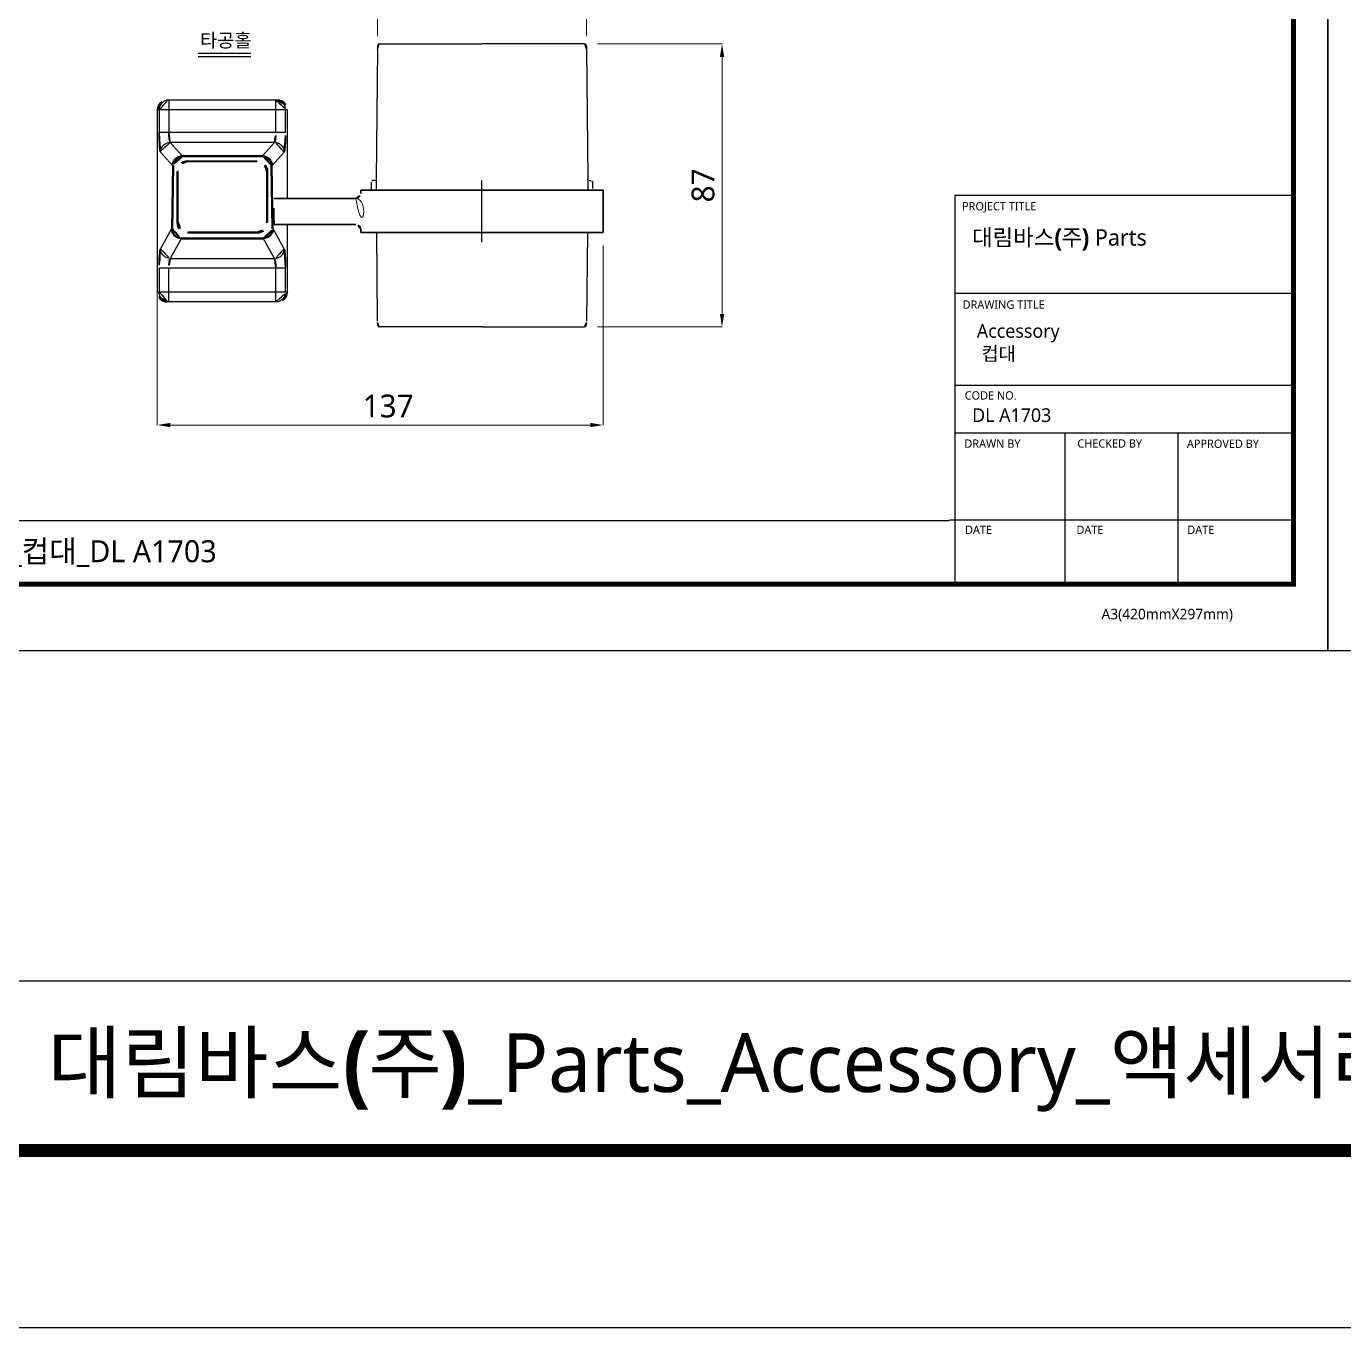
# Model space of a CAD drawing. Extents: x 16296675745 to 16296677481, y -37409619395 to -37409618123.
# Drawn here: x 16296676078 to 16296676482.7, y -37409619395.2 to -37409618995.3 of the extents above; entities that cross this region are included whole.
import ezdxf

# ---------------------------------------------------------------- set-up
doc = ezdxf.new("R2010")
doc.units = 0
doc.header["$LTSCALE"] = 10
doc.header["$MEASUREMENT"] = 0
doc.header["$PDMODE"] = 3
doc.header["$PDSIZE"] = -10
doc.linetypes.add('CENTER', pattern=[2, 1.25, -0.25, 0.25, -0.25])
doc.layers.get('0').update_dxf_attribs({"linetype": 'CONTINUOUS'})
doc.layers.get('DEFPOINTS').update_dxf_attribs({"linetype": 'CONTINUOUS'})
doc.layers.add('02___PRT_ALL_AXES', color=7, linetype='CONTINUOUS')
doc.layers.add('中心线', color=1, linetype='CENTER')
doc.layers.add('标尺线', color=82, linetype='CONTINUOUS', lineweight=18)
doc.layers.add('粗实线', color=7, linetype='CONTINUOUS', lineweight=35)
doc.styles.add('Daelim Dimension', font='')
doc.styles.get('Daelim Dimension').set_extended_font_data('NanumGothic')
doc.dimstyles.new('DEFAULT', dxfattribs={"dimscale": 2, "dimtxt": 2, "dimasz": 2, "dimexe": 0, "dimexo": 2, "dimgap": 1, "dimtad": 1, "dimdec": 1, "dimzin": 9, "dimdsep": 46, "dimtxsty": 'Daelim Dimension', "dimcen": 0.5, "dimclrd": 252, "dimclre": 252, "dimclrt": 3, "dimadec": 1, "dimazin": 0, "dimtfac": 1, "dimtdec": 1, "dimtix": 1, "dimtmove": 0, "dimatfit": 3, "dimfxl": 1, "dimtolj": 1, "dimtzin": 1, "dimlwd": 9, "dimlwe": 9, "dimarcsym": 0})

# ---------------------------------------------------------------- blocks, each defined once
blk = doc.blocks.new('*D13')
at = {"layer": 'DEFPOINTS', "color": 0, "transparency": 16777216}
for p in [(16296676118.21514, -37409619059.20029), (16296676255.21514, -37409619058.70096), (16296676118.21514, -37409619117.85395)]:
    blk.add_point(p, dxfattribs=at)
at = {"layer": '标尺线', "color": 5, "lineweight": 9, "transparency": 16777216}
for p, q in [((16296676118.21514, -37409619063.20029), (16296676118.21514, -37409619117.85395)), ((16296676255.21514, -37409619062.70096), (16296676255.21514, -37409619117.85395)), ((16296676251.21514, -37409619117.85395), (16296676122.21514, -37409619117.85395))]:
    blk.add_line(p, q, dxfattribs=at)
at = {"layer": '标尺线', "color": 5, "transparency": 16777216}
for points in [[(16296676122.21514, -37409619117.18729), (16296676122.21514, -37409619118.52061), (16296676118.21514, -37409619117.85395)], [(16296676251.21514, -37409619117.18729), (16296676251.21514, -37409619118.52061), (16296676255.21514, -37409619117.85395)]]:
    blk.add_solid(points, dxfattribs=at)
at = {"layer": '标尺线', "color": 7, "transparency": 16777216, "insert": (16296676189.13141, -37409619112.0385), "char_height": 7, "attachment_point": 5, "style": 'Daelim Dimension'}
blk.add_mtext('\\A1;137', dxfattribs=at)
blk = doc.blocks.new('*D18')
at = {"color": 5, "lineweight": 9, "ltscale": 0.5, "transparency": 16777216}
for p, q in [((16296676253.49946, -37409619000.70764), (16296676291.72969, -37409619000.70764)), ((16296676291.72969, -37409619004.70764), (16296676291.72969, -37409619083.70764)), ((16296676253.50994, -37409619087.70764), (16296676291.72969, -37409619087.70764))]:
    blk.add_line(p, q, dxfattribs=at)
at = {"color": 5, "ltscale": 0.5, "transparency": 16777216}
for points in [[(16296676291.06302, -37409619004.70764), (16296676292.39635, -37409619004.70764), (16296676291.72969, -37409619000.70764)], [(16296676291.06302, -37409619083.70764), (16296676292.39635, -37409619083.70764), (16296676291.72969, -37409619087.70764)]]:
    blk.add_solid(points, dxfattribs=at)
at = {"layer": 'DEFPOINTS', "color": 0, "ltscale": 0.5, "transparency": 16777216}
for p in [(16296676249.49946, -37409619000.70764), (16296676249.50994, -37409619087.70764), (16296676291.72969, -37409619087.70764)]:
    blk.add_point(p, dxfattribs=at)
at = {"color": 7, "ltscale": 0.5, "transparency": 16777216, "insert": (16296676285.91925, -37409619044.20764), "char_height": 7, "attachment_point": 5, "rotation": 90, "style": 'Daelim Dimension'}
blk.add_mtext('\\A1;87', dxfattribs=at)
blk = doc.blocks.new('*D19')
at = {"color": 5, "lineweight": 9, "ltscale": 0.5, "transparency": 16777216}
for p, q in [((16296676185.83084, -37409618998.30241), (16296676185.83084, -37409618970.49619)), ((16296676189.83084, -37409618970.49619), (16296676246.09944, -37409618970.49619)), ((16296676250.09944, -37409618998.30241), (16296676250.09944, -37409618970.49619))]:
    blk.add_line(p, q, dxfattribs=at)
at = {"color": 5, "ltscale": 0.5, "transparency": 16777216}
for points in [[(16296676189.83084, -37409618969.82953), (16296676189.83084, -37409618971.16286), (16296676185.83084, -37409618970.49619)], [(16296676246.09944, -37409618969.82953), (16296676246.09944, -37409618971.16286), (16296676250.09944, -37409618970.49619)]]:
    blk.add_solid(points, dxfattribs=at)
at = {"layer": 'DEFPOINTS', "color": 0, "ltscale": 0.5, "transparency": 16777216}
for p in [(16296676250.09944, -37409618970.49619), (16296676185.83084, -37409619002.30241), (16296676250.09944, -37409619002.30241)]:
    blk.add_point(p, dxfattribs=at)
at = {"color": 7, "ltscale": 0.5, "transparency": 16777216, "insert": (16296676217.96514, -37409618964.68575), "char_height": 7, "attachment_point": 5, "style": 'Daelim Dimension'}
blk.add_mtext('\\A1;64', dxfattribs=at)

msp = doc.modelspace()

# ---------------------------------------------------------------- linework, layer by layer
at = {"ltscale": 0.5}
for p, q in [((16296676130.82386, -37409619003.56647), (16296676146.9336, -37409619003.56647)), ((16296676130.82386, -37409619004.56647), (16296676146.9336, -37409619004.56647))]:
    msp.add_line(p, q, dxfattribs=at)
at = {"color": 7, "linetype": 'Continuous'}
for p, q in [((16296676185.83084, -37409619002.30241), (16296676185.48252, -37409619042.21631)), ((16296676186.43082, -37409619000.70764), (16296676217.96514, -37409619000.70764)), ((16296676249.49946, -37409619000.70764), (16296676217.96514, -37409619000.70764)), ((16296676250.09944, -37409619002.30241), (16296676250.44776, -37409619042.21631)), ((16296676155.20586, -37409619018.00095), (16296676121.22442, -37409619018.00095)), ((16296676121.77533, -37409619018.00095), (16296676121.77533, -37409619027.99516)), ((16296676154.65495, -37409619027.99516), (16296676154.65495, -37409619018.00095)), ((16296676118.21514, -37409619021.00095), (16296676118.21514, -37409619077.00095)), ((16296676158.21514, -37409619021.00095), (16296676118.21514, -37409619021.00095)), ((16296676118.78458, -37409619021.00095), (16296676118.78458, -37409619027.99516)), ((16296676157.6457, -37409619027.99516), (16296676157.6457, -37409619021.00095)), ((16296676158.21514, -37409619048.20096), (16296676158.21514, -37409619021.00095)), ((16296676157.6457, -37409619027.99516), (16296676118.78458, -37409619027.99516)), ((16296676125.90395, -37409619035.09415), (16296676122.20638, -37409619030.98374)), ((16296676154.2239, -37409619030.98374), (16296676122.20638, -37409619030.98374)), ((16296676150.52633, -37409619035.09415), (16296676154.2239, -37409619030.98374)), ((16296676122.88187, -37409619038.0479), (16296676119.21563, -37409619033.97233)), ((16296676125.90395, -37409619035.09415), (16296676125.90395, -37409619035.44005)), ((16296676150.52633, -37409619035.09415), (16296676125.90395, -37409619035.09415)), ((16296676150.52633, -37409619035.44005), (16296676125.90395, -37409619035.44005)), ((16296676127.62267, -37409619036.8689), (16296676127.62267, -37409619036.61594)), ((16296676127.62267, -37409619036.61594), (16296676148.80761, -37409619036.61594)), ((16296676127.62267, -37409619036.8689), (16296676148.80761, -37409619036.8689)), ((16296676148.80761, -37409619036.8689), (16296676148.80761, -37409619036.61594)), ((16296676150.52633, -37409619035.09415), (16296676150.52633, -37409619035.44005)), ((16296676153.54841, -37409619038.0479), (16296676157.21465, -37409619033.97233)), ((16296676122.88187, -37409619038.0479), (16296676122.63841, -37409619057.52972)), ((16296676123.18095, -37409619038.09495), (16296676122.93749, -37409619057.57677)), ((16296676124.32267, -37409619055.60114), (16296676124.32267, -37409619039.91594)), ((16296676124.62267, -37409619055.55408), (16296676124.62267, -37409619039.8689)), ((16296676151.80761, -37409619039.8689), (16296676151.80761, -37409619055.55408)), ((16296676152.10761, -37409619039.91594), (16296676152.10761, -37409619055.60114)), ((16296676153.49279, -37409619057.57677), (16296676153.24933, -37409619038.09495)), ((16296676153.79187, -37409619057.52972), (16296676153.54841, -37409619038.0479)), ((16296676183.96514, -37409619043.2165), (16296676183.96514, -37409619045.19878)), ((16296676184.9869, -37409619042.71193), (16296676184.46078, -37409619042.71651)), ((16296676185.44999, -37409619042.38939), (16296676185.47817, -37409619045.70096)), ((16296676250.48029, -37409619042.38939), (16296676250.45211, -37409619045.70096)), ((16296676250.94338, -37409619042.71193), (16296676251.4695, -37409619042.71651)), ((16296676251.96514, -37409619043.2165), (16296676251.96514, -37409619045.19878)), ((16296676184.98679, -37409619045.70335), (16296676184.46078, -37409619045.69876)), ((16296676250.94349, -37409619045.70335), (16296676251.4695, -37409619045.69876)), ((16296676158.21514, -37409619077.00095), (16296676158.21514, -37409619056.20096)), ((16296676122.63841, -37409619057.52972), (16296676119.19125, -37409619063.66792)), ((16296676125.58188, -37409619060.58489), (16296676122.182, -37409619066.63889)), ((16296676125.58188, -37409619060.33485), (16296676150.8484, -37409619060.33485)), ((16296676125.58188, -37409619060.58489), (16296676125.58188, -37409619060.33485)), ((16296676125.58188, -37409619060.58489), (16296676150.8484, -37409619060.58489)), ((16296676148.80761, -37409619058.55408), (16296676127.62267, -37409619058.55408)), ((16296676127.62267, -37409619058.55408), (16296676127.62267, -37409619058.90113)), ((16296676148.80761, -37409619058.90113), (16296676127.62267, -37409619058.90113)), ((16296676148.80761, -37409619058.55408), (16296676148.80761, -37409619058.90113)), ((16296676150.8484, -37409619060.58489), (16296676150.8484, -37409619060.33485)), ((16296676154.24828, -37409619066.63889), (16296676150.8484, -37409619060.58489)), ((16296676157.23903, -37409619063.66792), (16296676153.79187, -37409619057.52972)), ((16296676185.5888, -37409619058.70096), (16296676185.82037, -37409619085.91287)), ((16296676250.34148, -37409619058.70096), (16296676250.10991, -37409619085.91287)), ((16296676122.182, -37409619066.63889), (16296676154.24828, -37409619066.63889)), ((16296676157.6457, -37409619069.60986), (16296676118.78458, -37409619069.60986)), ((16296676118.78458, -37409619069.60986), (16296676118.78458, -37409619077.00095)), ((16296676121.77533, -37409619080.00095), (16296676121.77533, -37409619069.60986)), ((16296676154.65495, -37409619080.00095), (16296676154.65495, -37409619069.60986)), ((16296676157.6457, -37409619077.00095), (16296676157.6457, -37409619069.60986)), ((16296676158.21514, -37409619077.00095), (16296676118.21514, -37409619077.00095)), ((16296676155.20586, -37409619080.00095), (16296676121.22442, -37409619080.00095)), ((16296676217.96514, -37409619087.70764), (16296676186.42034, -37409619087.70764)), ((16296676217.96514, -37409619087.70764), (16296676249.50994, -37409619087.70764))]:
    msp.add_line(p, q, dxfattribs=at)
at = {"color": 5, "ltscale": 40}
for p, q in [((16296676467.30328, -37409619047.35181), (16296676363.26019, -37409619047.35181)), ((16296676467.30328, -37409619077.42482), (16296676363.26019, -37409619077.42482)), ((16296676467.30328, -37409619077.42482), (16296676363.26019, -37409619077.42482)), ((16296676467.30328, -37409619105.71451), (16296676363.26019, -37409619105.71451)), ((16296676467.30328, -37409619105.71451), (16296676363.26019, -37409619105.71451)), ((16296676467.30328, -37409619120.30516), (16296676363.26019, -37409619120.30516)), ((16296676467.30328, -37409619120.30516), (16296676363.26019, -37409619120.30516)), ((16296676397.05429, -37409619120.30516), (16296676397.05429, -37409619166.75214)), ((16296676431.73683, -37409619120.30516), (16296676431.73683, -37409619166.75214)), ((16296676467.30328, -37409619147.1358), (16296676361.61564, -37409619147.1358)), ((16296676467.30328, -37409619147.1358), (16296676364.07079, -37409619147.1358)), ((16296676467.30328, -37409619166.75214), (16296676378.13807, -37409619166.75214))]:
    msp.add_line(p, q, dxfattribs=at)
at = {"color": 5, "ltscale": 0.5}
msp.add_line((16296676363.26019, -37409619047.35181), (16296676363.26019, -37409619167.38148), dxfattribs=at)
at = {"color": 5}
for p, q in [((16296675837.30317, -37409619147.21021), (16296676361.49045, -37409619147.21021)), ((16296675772.94727, -37409619288.66318), (16296677170.78003, -37409619288.66318))]:
    msp.add_line(p, q, dxfattribs=at)
at = {"ltscale": 0.5}
for points in [[(16296675745.03209, -37409619395.24155), (16296677481.03209, -37409619395.24155), (16296677481.03209, -37409618123.24155), (16296675745.03209, -37409618123.24155)], [(16296675826.83497, -37409619187.1771), (16296676477.83497, -37409619187.1771), (16296676477.83497, -37409618710.1771), (16296675826.83497, -37409618710.1771)], [(16296676477.83484, -37409619187.1771), (16296677128.83484, -37409619187.1771), (16296677128.83484, -37409618710.1771), (16296676477.83484, -37409618710.1771)]]:
    msp.add_lwpolyline(points, close=True, dxfattribs=at)
at = {"color": 5, "linetype": 'ByBlock', "lineweight": 200}
for points, const_width in [([(16296675772.94727, -37409619340.77563), (16296677452.94727, -37409619340.77563), (16296677452.94727, -37409618152.77563), (16296675772.94727, -37409618152.77563)], 4), ([(16296675837.30317, -37409619166.75238), (16296676467.30317, -37409619166.75238), (16296676467.30317, -37409618721.25238), (16296675837.30317, -37409618721.25238)], 1.5)]:
    msp.add_lwpolyline(points, close=True, dxfattribs=dict(at, const_width=const_width))
at = {"color": 7, "linetype": 'Continuous'}
for centre, radius, start, end in [((16296676127.62271, -37409619039.91598), 3.3000296648, 90.00054641513363, 179.9995628678931), ((16296676127.62267, -37409619039.8689), 3, 90, 180), ((16296676148.80761, -37409619039.8689), 3, 0, 90), ((16296676148.80758, -37409619039.91598), 3.3000298007, 0.0004371321068723346, 89.9994535848664), ((16296676184.46514, -37409619043.2165), 0.5, 90.49997622934083, 180), ((16296676184.98254, -37409619042.21194), 0.5, 270.4999762293408, 359.499914491788), ((16296676250.94774, -37409619042.21194), 0.5, 180.500085508212, 269.5000237706591), ((16296676251.46514, -37409619043.2165), 0.5, 0, 89.50002377065917), ((16296676184.46514, -37409619045.19878), 0.5, 180, 269.5000237706591), ((16296676251.46514, -37409619045.19878), 0.5, 270.4999762293408, 0), ((16296676127.62271, -37409619055.6011), 3.3000299771, 180.0004371321068, 269.9994535848664), ((16296676127.62267, -37409619055.55408), 3, 180, 270), ((16296676148.80757, -37409619055.6011), 3.3000298774, 270.0005464151336, 359.9995628678931), ((16296676148.80761, -37409619055.55408), 3, 270, 0)]:
    msp.add_arc(centre, radius, start, end, dxfattribs=at)
at = {"color": 7, "linetype": 'Continuous', "extrusion": (0, 0, -1)}
for centre, major_axis, ratio, start_param, end_param in [((16296676121.22442, -37409619021.00095), (-3.009277213185376, 0.0008892178108426979), 0.9969170852972749, -0.0002964059412871034, 1.570501745624822), ((16296676155.20586, -37409619021.00095), (3.009277213185376, 0.0008892178107952561), 0.9969170852972746, -1.570501745624838, 0.0002964059412713382), ((16296676155.20586, -37409619077.00095), (-3.009277213185376, 0.0008892178108426979), 0.9969170852972749, 3.141296247648505, 4.712094399214615), ((16296676121.22442, -37409619077.00095), (3.009277213185376, 0.0008892178107952561), 0.9969170852972746, 1.571090907964955, 3.141889059531064)]:
    msp.add_ellipse(centre, major_axis=major_axis, ratio=ratio, start_param=start_param, end_param=end_param, dxfattribs=at)
at = {"color": 7, "linetype": 'Continuous'}
for points, knots in [([(16296676185.83084, -37409619002.30241), (16296676185.83218, -37409619002.14844), (16296676185.84008, -37409619001.91737), (16296676185.87043, -37409619001.61082), (16296676185.90695, -37409619001.38251), (16296676185.96352, -37409619001.1584), (16296676186.03746, -37409619000.979), (16296676186.12502, -37409619000.85152), (16296676186.20969, -37409619000.77112), (16296676186.31462, -37409619000.71829), (16296676186.39232, -37409619000.70764), (16296676186.43082, -37409619000.70764)], [0, 0, 0, 0, 0.2500052132, 0.3750231078, 0.5000350475, 0.6250244772, 0.7499206772, 0.8124556796, 0.8749859611, 0.9374959156999999, 1, 1, 1, 1]), ([(16296676250.09944, -37409619002.30241), (16296676250.0981, -37409619002.14844), (16296676250.0902, -37409619001.91737), (16296676250.05985, -37409619001.61082), (16296676250.02332, -37409619001.38251), (16296676249.96676, -37409619001.1584), (16296676249.89282, -37409619000.979), (16296676249.80526, -37409619000.85152), (16296676249.72059, -37409619000.77112), (16296676249.61566, -37409619000.71829), (16296676249.53795, -37409619000.70764), (16296676249.49946, -37409619000.70764)], [0, 0, 0, 0, 0.2500052132, 0.3750231078, 0.5000350475, 0.6250244772, 0.7499206772, 0.8124556796, 0.8749859611, 0.9374959156999999, 1, 1, 1, 1]), ([(16296676118.78458, -37409619021.00095), (16296676118.78458, -37409619020.80495), (16296676118.82315, -37409619020.41185), (16296676118.99435, -37409619019.84566), (16296676119.27254, -37409619019.32364), (16296676119.6468, -37409619018.86608), (16296676120.10293, -37409619018.49059), (16296676120.62338, -37409619018.21147), (16296676121.18791, -37409619018.03967), (16296676121.57991, -37409619018.00095), (16296676121.77533, -37409619018.00095)], [0, 0, 0, 0, 0.1251787772, 0.2503582244, 0.3754578344, 0.5004978498, 0.6254624043, 0.7503480009000001, 0.8752034367, 1, 1, 1, 1]), ([(16296676154.65495, -37409619018.00095), (16296676154.85037, -37409619018.00095), (16296676155.24238, -37409619018.03967), (16296676155.80692, -37409619018.21148), (16296676156.32736, -37409619018.4906), (16296676156.78349, -37409619018.86609), (16296676157.15775, -37409619019.32365), (16296676157.43593, -37409619019.84566), (16296676157.60713, -37409619020.41185), (16296676157.6457, -37409619020.80495), (16296676157.6457, -37409619021.00095)], [0, 0, 0, 0, 0.124799656, 0.2496570487, 0.3745414797, 0.4995054528, 0.6245447336, 0.7496435284999999, 0.8748218673999999, 1, 1, 1, 1]), ([(16296676118.78458, -37409619027.99516), (16296676118.78459, -37409619028.36445), (16296676118.78979, -37409619029.09034), (16296676118.81318, -37409619030.14771), (16296676118.8511, -37409619031.13085), (16296676118.90215, -37409619032.00604), (16296676118.95632, -37409619032.65359), (16296676119.00679, -37409619033.09528), (16296676119.04436, -37409619033.36302), (16296676119.08337, -37409619033.58495), (16296676119.12347, -37409619033.75912), (16296676119.15977, -37409619033.8736), (16296676119.1912, -37409619033.93903), (16296676119.20728, -37409619033.96303), (16296676119.21563, -37409619033.97233)], [0, 0, 0, 0, 0.1841820488, 0.3620376044, 0.5274746497, 0.6748649140999999, 0.7992562193000001, 0.8515113878, 0.8965712265000001, 0.934089666, 0.9638385806, 0.9857140498, 0.9937638679, 1, 1, 1, 1]), ([(16296676121.77533, -37409619027.99516), (16296676121.77533, -37409619028.35958), (16296676121.78988, -37409619028.89076), (16296676121.84234, -37409619029.56821), (16296676121.89358, -37409619030.00612), (16296676121.95587, -37409619030.3746), (16296676122.01839, -37409619030.6319), (16296676122.07522, -37409619030.79274), (16296676122.11572, -37409619030.8801), (16296676122.15707, -37409619030.94389), (16296676122.18988, -37409619030.97457), (16296676122.20638, -37409619030.98374)], [0, 0, 0, 0, 0.3574727318, 0.5208040305, 0.6664383923, 0.7897773302, 0.8872820876, 0.9256470788, 0.9569721036, 0.9814830084, 1, 1, 1, 1]), ([(16296676154.2239, -37409619030.98374), (16296676154.24039, -37409619030.97457), (16296676154.27321, -37409619030.94389), (16296676154.31456, -37409619030.8801), (16296676154.35506, -37409619030.79274), (16296676154.41189, -37409619030.6319), (16296676154.47441, -37409619030.3746), (16296676154.5367, -37409619030.00612), (16296676154.58794, -37409619029.56821), (16296676154.6404, -37409619028.89076), (16296676154.65495, -37409619028.35958), (16296676154.65495, -37409619027.99516)], [0, 0, 0, 0, 0.0185169799, 0.0430278955, 0.074352921, 0.1127179097, 0.2102226683, 0.3335616061, 0.4791959684000001, 0.6425272674, 1, 1, 1, 1]), ([(16296676157.21465, -37409619033.97233), (16296676157.223, -37409619033.96303), (16296676157.23908, -37409619033.93903), (16296676157.27051, -37409619033.8736), (16296676157.3068, -37409619033.75912), (16296676157.34691, -37409619033.58495), (16296676157.38592, -37409619033.36302), (16296676157.42348, -37409619033.09528), (16296676157.47396, -37409619032.65359), (16296676157.52813, -37409619032.00604), (16296676157.57918, -37409619031.13085), (16296676157.6171, -37409619030.14771), (16296676157.64048, -37409619029.09034), (16296676157.64569, -37409619028.36445), (16296676157.6457, -37409619027.99516)], [0, 0, 0, 0, 0.0062361305, 0.0142859481, 0.0361614178, 0.0659103338, 0.1034287745, 0.1484886128, 0.2007437804, 0.3251350855, 0.4725253507, 0.6379623941, 0.8158179515999999, 1, 1, 1, 1]), ([(16296676122.20638, -37409619030.98374), (16296676122.01169, -37409619030.98508), (16296676121.62112, -37409619031.02614), (16296676120.87377, -37409619031.25641), (16296676120.04413, -37409619031.81139), (16296676119.48854, -37409619032.64054), (16296676119.25806, -37409619033.38746), (16296676119.21696, -37409619033.77777), (16296676119.21563, -37409619033.97233)], [0, 0, 0, 0, 0.1251399497, 0.2504546511, 0.5001161439, 0.7497090993000001, 0.87494878, 1, 1, 1, 1]), ([(16296676157.21465, -37409619033.97233), (16296676157.21332, -37409619033.77777), (16296676157.17222, -37409619033.38746), (16296676156.94174, -37409619032.64054), (16296676156.38615, -37409619031.81139), (16296676155.55651, -37409619031.25641), (16296676154.80916, -37409619031.02614), (16296676154.41859, -37409619030.98508), (16296676154.2239, -37409619030.98374)], [0, 0, 0, 0, 0.12505122, 0.2502909007, 0.4998838561, 0.7495453489, 0.8748600503, 1, 1, 1, 1]), ([(16296676125.90395, -37409619035.09415), (16296676125.70807, -37409619035.0943), (16296676125.31538, -37409619035.13261), (16296676124.74943, -37409619035.3017), (16296676124.2269, -37409619035.57597), (16296676123.76764, -37409619035.94477), (16296676123.389, -37409619036.3944), (16296676123.10522, -37409619036.90796), (16296676122.92745, -37409619037.4659), (16296676122.8842, -37409619037.85419), (16296676122.88187, -37409619038.0479)], [0, 0, 0, 0, 0.1256438273, 0.2512385069, 0.3766363759, 0.5018037089999999, 0.6266976261, 0.7513162358, 0.8757408781, 1, 1, 1, 1]), ([(16296676125.90395, -37409619035.44005), (16296676125.72753, -37409619035.44009), (16296676125.37376, -37409619035.47437), (16296676124.69691, -37409619035.67554), (16296676123.94407, -37409619036.16515), (16296676123.43543, -37409619036.90374), (16296676123.22238, -37409619037.57128), (16296676123.18317, -37409619037.92068), (16296676123.18095, -37409619038.09495)], [0, 0, 0, 0, 0.1260399385, 0.2519947492, 0.5019966068, 0.750820602, 0.8754861831999999, 1, 1, 1, 1]), ([(16296676153.24933, -37409619038.09495), (16296676153.24711, -37409619037.92068), (16296676153.2079, -37409619037.57128), (16296676152.99484, -37409619036.90374), (16296676152.48621, -37409619036.16515), (16296676151.73337, -37409619035.67554), (16296676151.05652, -37409619035.47437), (16296676150.70275, -37409619035.44009), (16296676150.52633, -37409619035.44005)], [0, 0, 0, 0, 0.1245137379, 0.2491792425, 0.4980031712, 0.7480050873, 0.8739599811, 1, 1, 1, 1]), ([(16296676153.54841, -37409619038.0479), (16296676153.54607, -37409619037.85419), (16296676153.50283, -37409619037.4659), (16296676153.32506, -37409619036.90796), (16296676153.04128, -37409619036.3944), (16296676152.66264, -37409619035.94477), (16296676152.20338, -37409619035.57597), (16296676151.68085, -37409619035.3017), (16296676151.1149, -37409619035.13261), (16296676150.7222, -37409619035.0943), (16296676150.52633, -37409619035.09415)], [0, 0, 0, 0, 0.12425912, 0.2486837646, 0.3733023714, 0.4981962905, 0.6233636218, 0.7487614942, 0.8743561703, 1, 1, 1, 1]), ([(16296676122.88187, -37409619038.0479), (16296676122.88378, -37409619038.05177), (16296676122.89381, -37409619038.05873), (16296676122.91346, -37409619038.06644), (16296676122.94245, -37409619038.07398), (16296676122.99586, -37409619038.0836), (16296676123.07639, -37409619038.09174), (16296676123.14449, -37409619038.09451), (16296676123.18095, -37409619038.09495)], [0, 0, 0, 0, 0.042145103, 0.1117043695, 0.2094288601, 0.333224394, 0.6432645283, 1, 1, 1, 1]), ([(16296676124.62267, -37409619039.8689), (16296676124.62267, -37409619039.87251), (16296676124.61481, -37409619039.88103), (16296676124.58555, -37409619039.893), (16296676124.52437, -37409619039.9052), (16296676124.43196, -37409619039.9138), (16296676124.36091, -37409619039.91594), (16296676124.32267, -37409619039.91594)], [0, 0, 0, 0, 0.0349922035, 0.0970885209, 0.3126692569, 0.6293941472, 1, 1, 1, 1]), ([(16296676151.80761, -37409619039.8689), (16296676151.80761, -37409619039.87251), (16296676151.81547, -37409619039.88103), (16296676151.84473, -37409619039.893), (16296676151.90591, -37409619039.9052), (16296676151.99831, -37409619039.9138), (16296676152.06937, -37409619039.91594), (16296676152.10761, -37409619039.91594)], [0, 0, 0, 0, 0.0349922295, 0.0970886464, 0.3126696075, 0.6293943594, 1, 1, 1, 1]), ([(16296676153.54841, -37409619038.0479), (16296676153.5465, -37409619038.05177), (16296676153.53647, -37409619038.05873), (16296676153.51682, -37409619038.06644), (16296676153.48783, -37409619038.07398), (16296676153.43442, -37409619038.0836), (16296676153.35389, -37409619038.09174), (16296676153.28579, -37409619038.09451), (16296676153.24933, -37409619038.09495)], [0, 0, 0, 0, 0.0421451697, 0.1117045359, 0.2094291096, 0.3332247392, 0.6432647266, 1, 1, 1, 1]), ([(16296676124.62267, -37409619055.55408), (16296676124.62267, -37409619055.5577), (16296676124.61481, -37409619055.56622), (16296676124.58555, -37409619055.57819), (16296676124.52437, -37409619055.5904), (16296676124.43196, -37409619055.59899), (16296676124.36091, -37409619055.60114), (16296676124.32267, -37409619055.60114)], [0, 0, 0, 0, 0.0349922295, 0.0970886464, 0.3126696075, 0.6293943594, 1, 1, 1, 1]), ([(16296676151.80761, -37409619055.55408), (16296676151.80761, -37409619055.5577), (16296676151.81547, -37409619055.56622), (16296676151.84473, -37409619055.57819), (16296676151.90591, -37409619055.5904), (16296676151.99831, -37409619055.59899), (16296676152.06937, -37409619055.60114), (16296676152.10761, -37409619055.60114)], [0, 0, 0, 0, 0.0349921846, 0.0970884968, 0.3126692388, 0.6293941385, 1, 1, 1, 1]), ([(16296676122.63841, -37409619057.52972), (16296676122.63643, -37409619057.72542), (16296676122.66892, -37409619058.11828), (16296676122.827, -37409619058.6876), (16296676123.09117, -37409619059.21708), (16296676123.45368, -37409619059.68579), (16296676123.90271, -37409619060.07401), (16296676124.42154, -37409619060.36459), (16296676124.98903, -37409619060.54412), (16296676125.3846, -37409619060.58466), (16296676125.58188, -37409619060.58489)], [0, 0, 0, 0, 0.1245292137, 0.2491403731, 0.373827715, 0.4986924683, 0.6237557469, 0.7490142126999999, 0.8744635419, 1, 1, 1, 1]), ([(16296676122.63841, -37409619057.52972), (16296676122.64031, -37409619057.53359), (16296676122.65035, -37409619057.54056), (16296676122.66999, -37409619057.54827), (16296676122.69898, -37409619057.55581), (16296676122.7524, -37409619057.56542), (16296676122.83293, -37409619057.57356), (16296676122.90103, -37409619057.57633), (16296676122.93749, -37409619057.57677)], [0, 0, 0, 0, 0.0421452455, 0.1117046273, 0.2094291935, 0.3332247995, 0.6432647573, 1, 1, 1, 1]), ([(16296676122.93749, -37409619057.57677), (16296676122.93532, -37409619057.75274), (16296676122.96344, -37409619058.10616), (16296676123.1035, -37409619058.61893), (16296676123.339, -37409619059.09673), (16296676123.66357, -37409619059.52058), (16296676124.06704, -37409619059.87225), (16296676124.53447, -37409619060.13572), (16296676125.04658, -37409619060.2984), (16296676125.40376, -37409619060.3348), (16296676125.58188, -37409619060.33485)], [0, 0, 0, 0, 0.1242602967, 0.2486542658, 0.373204479, 0.4980282153, 0.6231531524, 0.7485653022, 0.8742289993000001, 1, 1, 1, 1]), ([(16296676150.8484, -37409619060.58489), (16296676151.04568, -37409619060.58466), (16296676151.44124, -37409619060.54412), (16296676152.00874, -37409619060.36459), (16296676152.52757, -37409619060.07401), (16296676152.9766, -37409619059.68579), (16296676153.33911, -37409619059.21708), (16296676153.60328, -37409619058.6876), (16296676153.76136, -37409619058.11828), (16296676153.79385, -37409619057.72542), (16296676153.79187, -37409619057.52972)], [0, 0, 0, 0, 0.1255364892, 0.250985791, 0.3762442836, 0.5013075652000001, 0.6261722982, 0.7508596422, 0.8754707906999999, 1, 1, 1, 1]), ([(16296676150.8484, -37409619060.33485), (16296676151.02652, -37409619060.3348), (16296676151.3837, -37409619060.2984), (16296676151.89581, -37409619060.13572), (16296676152.36324, -37409619059.87225), (16296676152.76671, -37409619059.52058), (16296676153.09128, -37409619059.09673), (16296676153.32678, -37409619058.61893), (16296676153.46684, -37409619058.10616), (16296676153.49496, -37409619057.75274), (16296676153.49279, -37409619057.57677)], [0, 0, 0, 0, 0.1257710329, 0.2514347012, 0.3768468791, 0.5019718182999999, 0.6267955338000001, 0.7513457498999999, 0.8757397070999999, 1, 1, 1, 1]), ([(16296676153.79187, -37409619057.52972), (16296676153.78996, -37409619057.53359), (16296676153.77993, -37409619057.54056), (16296676153.76028, -37409619057.54827), (16296676153.73129, -37409619057.55581), (16296676153.67788, -37409619057.56542), (16296676153.59735, -37409619057.57356), (16296676153.52925, -37409619057.57633), (16296676153.49279, -37409619057.57677)], [0, 0, 0, 0, 0.042145103, 0.1117043695, 0.2094288601, 0.333224394, 0.6432645283, 1, 1, 1, 1]), ([(16296676119.19125, -37409619063.66792), (16296676119.17389, -37409619063.69884), (16296676119.14304, -37409619063.77927), (16296676119.10401, -37409619063.92432), (16296676119.06573, -37409619064.11451), (16296676119.02856, -37409619064.34824), (16296676118.99298, -37409619064.62397), (16296676118.94562, -37409619065.06866), (16296676118.89469, -37409619065.71107), (16296676118.84678, -37409619066.57069), (16296676118.81129, -37409619067.52779), (16296676118.78946, -37409619068.55179), (16296676118.78457, -37409619069.25336), (16296676118.78458, -37409619069.60986)], [0, 0, 0, 0, 0.01781569, 0.0429686376, 0.0754787371, 0.1151915437, 0.1618487321, 0.2151161587, 0.3398305752, 0.4855085471, 0.6475825803, 0.8209191805, 1, 1, 1, 1]), ([(16296676119.19125, -37409619063.66792), (16296676119.19337, -37409619063.86088), (16296676119.23596, -37409619064.24815), (16296676119.46848, -37409619064.98952), (16296676120.02541, -37409619065.81245), (16296676120.8529, -37409619066.36395), (16296676121.5982, -37409619066.59452), (16296676121.98778, -37409619066.63678), (16296676122.182, -37409619066.63889)], [0, 0, 0, 0, 0.12454967, 0.2494982894, 0.4989410646, 0.7490076497, 0.8746403948, 1, 1, 1, 1]), ([(16296676157.23903, -37409619063.66792), (16296676157.23691, -37409619063.86088), (16296676157.19432, -37409619064.24815), (16296676156.9618, -37409619064.98952), (16296676156.40487, -37409619065.81245), (16296676155.57738, -37409619066.36395), (16296676154.83208, -37409619066.59452), (16296676154.4425, -37409619066.63678), (16296676154.24828, -37409619066.63889)], [0, 0, 0, 0, 0.1245496691, 0.2494982871, 0.4989410617, 0.7490076477, 0.8746403940999999, 1, 1, 1, 1]), ([(16296676157.6457, -37409619069.60986), (16296676157.64571, -37409619069.25336), (16296676157.64082, -37409619068.55179), (16296676157.61899, -37409619067.52779), (16296676157.5835, -37409619066.57069), (16296676157.53559, -37409619065.71107), (16296676157.48466, -37409619065.06866), (16296676157.4373, -37409619064.62397), (16296676157.40172, -37409619064.34824), (16296676157.36455, -37409619064.11451), (16296676157.32627, -37409619063.92432), (16296676157.28724, -37409619063.77927), (16296676157.25639, -37409619063.69884), (16296676157.23903, -37409619063.66792)], [0, 0, 0, 0, 0.1790808596, 0.3524174777, 0.5144915439, 0.6601695252, 0.7848838706, 0.8381512654000001, 0.8848084368000001, 0.9245212351000001, 0.9570313396, 0.9821843023000001, 1, 1, 1, 1]), ([(16296676122.182, -37409619066.63889), (16296676122.16611, -37409619066.65303), (16296676122.1354, -37409619066.69168), (16296676122.07662, -37409619066.80065), (16296676122.01169, -37409619066.99456), (16296676121.94468, -37409619067.28794), (16296676121.88611, -37409619067.65534), (16296676121.83796, -37409619068.08538), (16296676121.78901, -37409619068.74341), (16296676121.77533, -37409619069.25771), (16296676121.77533, -37409619069.60986)], [0, 0, 0, 0, 0.0210818664, 0.0483058904, 0.1224346309, 0.2225351891, 0.346422399, 0.4907150115, 0.6511378872, 1, 1, 1, 1]), ([(16296676154.65495, -37409619069.60986), (16296676154.65495, -37409619069.25771), (16296676154.64127, -37409619068.74341), (16296676154.59232, -37409619068.08538), (16296676154.54416, -37409619067.65534), (16296676154.4856, -37409619067.28794), (16296676154.41858, -37409619066.99456), (16296676154.35366, -37409619066.80065), (16296676154.29488, -37409619066.69168), (16296676154.26417, -37409619066.65303), (16296676154.24828, -37409619066.63889)], [0, 0, 0, 0, 0.3488621709, 0.5092850797999999, 0.6535777006, 0.7774648387, 0.8775653481, 0.9516940855, 0.978918121, 1, 1, 1, 1]), ([(16296676118.78458, -37409619077.00095), (16296676118.78458, -37409619077.19697), (16296676118.82315, -37409619077.59007), (16296676118.99435, -37409619078.15625), (16296676119.27253, -37409619078.67826), (16296676119.64679, -37409619079.13583), (16296676120.10291, -37409619079.51131), (16296676120.62336, -37409619079.79044), (16296676121.1879, -37409619079.96224), (16296676121.57991, -37409619080.00095), (16296676121.77533, -37409619080.00095)], [0, 0, 0, 0, 0.1251781326, 0.2503564715, 0.3754552664, 0.5004945473, 0.6254585203, 0.7503429513, 0.875200344, 1, 1, 1, 1]), ([(16296676154.65495, -37409619080.00095), (16296676154.85037, -37409619080.00095), (16296676155.24238, -37409619079.96224), (16296676155.80692, -37409619079.79044), (16296676156.32736, -37409619079.51131), (16296676156.78349, -37409619079.13583), (16296676157.15775, -37409619078.67826), (16296676157.43593, -37409619078.15625), (16296676157.60713, -37409619077.59007), (16296676157.6457, -37409619077.19697), (16296676157.6457, -37409619077.00095)], [0, 0, 0, 0, 0.124799656, 0.2496570487, 0.3745414797, 0.4995054527, 0.6245447336, 0.7496435284999999, 0.8748218673999999, 1, 1, 1, 1]), ([(16296676186.42034, -37409619087.70764), (16296676186.37782, -37409619087.70764), (16296676186.29186, -37409619087.69191), (16296676186.18214, -37409619087.62205), (16296676186.09951, -37409619087.52359), (16296676186.01624, -37409619087.37532), (16296676185.94689, -37409619087.17397), (16296676185.89347, -37409619086.92552), (16296676185.85877, -37409619086.67371), (16296676185.82967, -37409619086.33624), (16296676185.82184, -37409619086.08218), (16296676185.82037, -37409619085.91287)], [0, 0, 0, 0, 0.0627421229, 0.125300018, 0.1880274924, 0.2505407205, 0.3754102356, 0.5003231767, 0.6252474404999999, 0.7501733193000001, 1, 1, 1, 1]), ([(16296676249.50994, -37409619087.70764), (16296676249.55246, -37409619087.70764), (16296676249.63842, -37409619087.69191), (16296676249.74814, -37409619087.62205), (16296676249.83077, -37409619087.52359), (16296676249.91403, -37409619087.37532), (16296676249.98339, -37409619087.17397), (16296676250.0368, -37409619086.92552), (16296676250.07151, -37409619086.67371), (16296676250.10061, -37409619086.33624), (16296676250.10843, -37409619086.08218), (16296676250.10991, -37409619085.91287)], [0, 0, 0, 0, 0.0627421229, 0.125300018, 0.1880274924, 0.2505407205, 0.3754102356, 0.5003231767, 0.6252474404999999, 0.7501733193000001, 1, 1, 1, 1])]:
    msp.add_open_spline(points, degree=3, knots=knots, dxfattribs=at)
at = {"layer": '02___PRT_ALL_AXES', "color": 7, "linetype": 'Continuous', "extrusion": (0, 0, -0.9999999999999999)}
msp.add_ellipse((16296676154.43746, -37409619051.70096), major_axis=(1.934445045540768e-07, 5.599993599636177), ratio=0.07870172878693157, start_param=3.779115989993884, end_param=5.387521425674493, dxfattribs=at)
at = {"layer": '中心线', "color": 1, "linetype": 'CENTER', "ltscale": 0.01}
msp.add_line((16296676217.96514, -37409619061.70096), (16296676217.96514, -37409619042.70096), dxfattribs=at)
at = {"layer": '标尺线'}
msp.add_line((16296676185.9887, -37409619001.10373), (16296676186.38186, -37409619000.71057), dxfattribs=at)
at = {"layer": '标尺线', "color": 7, "extrusion": (0, 0, -1)}
msp.add_ellipse((16296676179.21514, -37409619052.20096), major_axis=(0, -4), ratio=0.6153244972229004, start_param=3.141592653589793, end_param=6.283185307179586, dxfattribs=at)
at = {"layer": '粗实线', "color": 7, "linetype": 'Continuous'}
for p, q in [((16296676154.09341, -37409619048.20096), (16296676179.21514, -37409619048.20096)), ((16296676180.71514, -37409619046.70096), (16296676180.71514, -37409619045.70096)), ((16296676255.21514, -37409619045.70096), (16296676180.71514, -37409619045.70096)), ((16296676255.21514, -37409619058.70096), (16296676255.21514, -37409619045.70096)), ((16296676179.21514, -37409619056.20096), (16296676154.17513, -37409619056.20096)), ((16296676180.71514, -37409619058.70096), (16296676180.71514, -37409619057.70096)), ((16296676180.71514, -37409619058.70096), (16296676255.21514, -37409619058.70096))]:
    msp.add_line(p, q, dxfattribs=at)
for centre, radius, start, end in [((16296676179.21515, -37409619046.70099), 1.4999906037, 269.9996721509198, 0.001311396320413448), ((16296676179.21515, -37409619057.70093), 1.4999910448, 359.9986886036796, 90.00032784908016)]:
    msp.add_arc(centre, radius, start, end, dxfattribs=at)

# ---------------------------------------------------------------- texts
at = {"color": 5, "ltscale": 40, "style": 'Daelim Dimension'}
for s, height, p in [('PROJECT TITLE', 2.569011268178083, (16296676365.46275, -37409619051.88029)), ('DRAWING TITLE', 2.569011268178083, (16296676365.62745, -37409619082.11618)), ('CODE NO.', 2.569011268178083, (16296676366.27169, -37409619110.03816)), ('DRAWN BY', 2.56901126817932, (16296676366.17095, -37409619124.84656)), ('CHECKED BY', 2.569011268178083, (16296676400.88112, -37409619124.80099)), ('APPROVED BY', 2.569011268176848, (16296676434.54451, -37409619124.88398)), ('DATE', 2.56901126817932, (16296676366.37161, -37409619151.32455)), ('DATE', 2.56901126817932, (16296676400.60794, -37409619151.32455)), ('DATE', 2.56901126817932, (16296676434.66265, -37409619151.32455)), ('A3(420mmX297mm)', 3.242371325745245, (16296676408.28823, -37409619177.56809))]:
    msp.add_text(s, height=height, dxfattribs=at).set_placement(p)
at = {"attachment_point": 1, "style": 'Daelim Dimension'}
for s, insert, char_height, width in [('타공홀', (16296676131.34877, -37409618997.53594), 4.204123560000001, 70.75110059714156), ('{\\fPretendard Variable SemiBold|b0|i0|c129|p2;\\C7;대림바스(주)} Parts', (16296676368.51846, -37409619057.68212), 5.036000791388537, 80.93992813016338), (' Accessory\\P  컵대', (16296676368.56289, -37409619086.82857), 4.204123560000001, 70.75110059714156), ('DL A1703', (16296676368.56289, -37409619112.71997), 4.204123560000001, 70.75110059714156)]:
    msp.add_mtext(s, dxfattribs=dict(at, insert=insert, char_height=char_height, width=width))
at = {"color": 2, "attachment_point": 1, "style": 'Daelim Dimension'}
for s, insert, char_height, width in [('{\\fPretendard Variable SemiBold|b0|i0|c129|p2;대림바스(주)}_Parts_Accessory_{\\fGulim|b0|i0|c129|p50;컵대}_DL A1703', (16296675954.17543, -37409619153.25633), 6.756627150000003, 260.6628352627438), ('{\\fPretendard Variable SemiBold|b0|i0|c129|p2;대림바스(주)}_Parts_Accessory_{\\fGulim|b0|i0|c129|p50;액세서리}4{\\fGulim|b0|i0|c129|p50;품}_DL A1700', (16296676084.60663, -37409619304.78616), 18.01767240000001, 729.2543326020987)]:
    msp.add_mtext(s, dxfattribs=dict(at, insert=insert, char_height=char_height, width=width))

# ---------------------------------------------------------------- dimensions: what is measured, and where the dimension line sits
at = {"ltscale": 0.5}
dim = msp.add_linear_dim(base=(16296676250.09944, -37409618970.49619), p1=(16296676185.83084, -37409619002.30241), p2=(16296676250.09944, -37409619002.30241), dimstyle='DEFAULT', override={"dimtxt": 3.5, "dimdec": 0, "dimclrd": 5, "dimclre": 5, "dimclrt": 7}, dxfattribs=at)
dim.commit()
dim.dimension.update_dxf_attribs({"geometry": '*D19', "text_midpoint": (16296676217.96514, -37409618964.68575)})
dim = msp.add_linear_dim(base=(16296676291.72969, -37409619087.70764), p1=(16296676249.49946, -37409619000.70764), p2=(16296676249.50994, -37409619087.70764), angle=90, dimstyle='DEFAULT', override={"dimtxt": 3.5, "dimdec": 0, "dimclrd": 5, "dimclre": 5, "dimclrt": 7}, dxfattribs=at)
dim.commit()
dim.dimension.update_dxf_attribs({"geometry": '*D18', "text_midpoint": (16296676285.91925, -37409619044.20764)})
at = {"layer": '标尺线'}
dim = msp.add_linear_dim(base=(16296676118.21514, -37409619117.85395), p1=(16296676255.21514, -37409619058.70096), p2=(16296676118.21514, -37409619059.20029), angle=180, dimstyle='DEFAULT', override={"dimtxt": 3.5, "dimdec": 0, "dimclrd": 5, "dimclre": 5, "dimclrt": 7}, dxfattribs=at)
dim.commit()
dim.dimension.update_dxf_attribs({"geometry": '*D13', "text_midpoint": (16296676189.13141, -37409619117.85395), "dimtype": 160})

doc.saveas('drawing.dxf')
